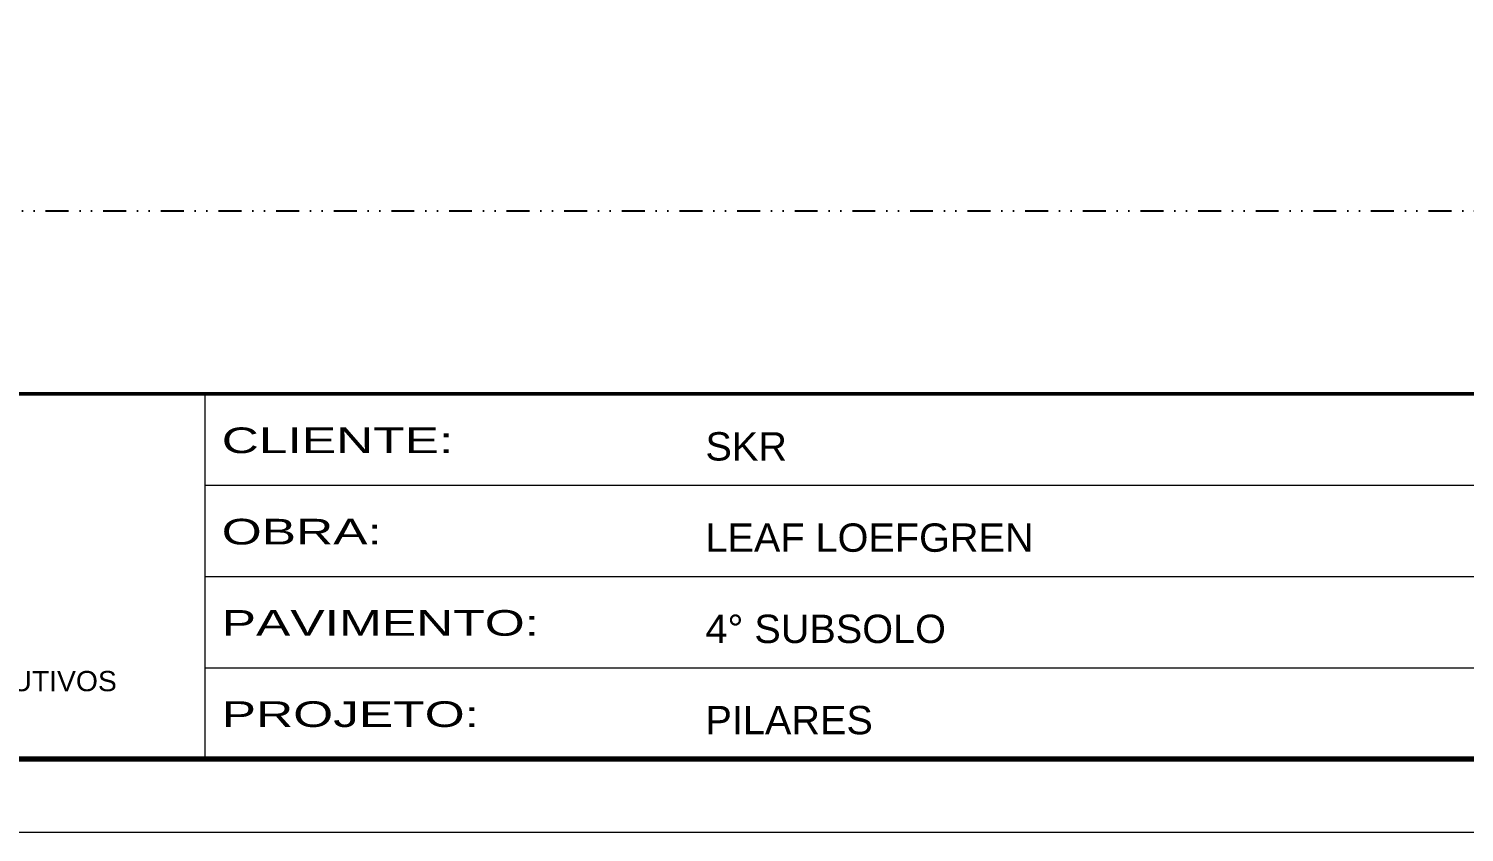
# Model space of a CAD drawing. Header units: millimetres. Extents: x 13777 to 27878, y -21631 to 6985.
# Drawn here: x 14743 to 15526, y 2489 to 2928 of the extents above; entities that cross this region are included whole.
import ezdxf

# ---------------------------------------------------------------- set-up
doc = ezdxf.new("R2010")
doc.units = ezdxf.units.MM
for name, pattern in [('CONTINUO', [0]), ('DASHED', [0.75, 0.5, -0.25]), ('DIVIDE2', [0.625, 0.25, -0.125, 0, -0.125, 0, -0.125])]:
    doc.linetypes.add(name, pattern=pattern)
doc.layers.add('Folhas', color=255, linetype='Continuous', lineweight=9)
doc.layers.add('SARRAFO DE PRESSAO', color=251, linetype='DASHED', lineweight=9)
doc.layers.add('Nível', color=160, linetype='Continuous')
doc.styles.add('ARIAL', font='arial.ttf')
doc.styles.add('Tecnologia', font='')
doc.styles.get('Tecnologia').set_extended_font_data('Forgotten Futurist')

# ---------------------------------------------------------------- blocks, each defined once
blk = doc.blocks.new('9999999999')
at = {"color": 30, "linetype": 'CONTINUO'}
for p, q in [((98564.56, 34230.21), (98564.56, 34429.45)), ((98564.56, 34379.64), (99583.98, 34379.64)), ((98564.56, 34329.83), (99487.98, 34329.83)), ((98564.56, 34280.02), (99487.98, 34280.02))]:
    blk.add_line(p, q, dxfattribs=at)
at = {"color": 30, "linetype": 'CONTINUO', "const_width": 2}
blk.add_lwpolyline([(99583.98, 34230.21), (99583.98, 34414.45, 0.414214), (99568.98, 34429.45), (98228.98, 34429.45, 0.414214), (98213.98, 34414.45), (98213.98, 34245.21, 0.414214), (98228.98, 34230.21), (99583.98, 34230.21)], format="xyb", dxfattribs=at)
at = {"layer": 'Folhas'}
blk.add_lwpolyline([(98138.98, 34190.21), (99623.98, 34190.21), (99623.98, 35240.21), (98138.98, 35240.21)], close=True, dxfattribs=at)
at = {"layer": 'Folhas', "color": 30, "const_width": 3}
blk.add_lwpolyline([(98213.98, 34230.21), (99583.98, 34230.21), (99583.98, 35200.21), (98213.98, 35200.21)], close=True, dxfattribs=at)
at = {"color": 7, "linetype": 'Continuous', "ltscale": 5, "style": 'ARIAL'}
for s, height, p in [('SKR', 15.483, (98837.68, 34393.13)), ('LEAF LOEFGREN', 15.4829, (98837.68, 34343.32)), ('4° SUBSOLO', 15.483, (98837.68, 34293.51)), ('NOVA SISTEMAS CONSTRUTIVOS', 11.0592, (98263.19, 34267.21)), ('PILARES', 15.483, (98837.68, 34243.7))]:
    blk.add_text(s, height=height, dxfattribs=at).set_placement(p)
at = {"layer": 'Folhas', "color": 7, "style": 'Tecnologia', "width": 1.5}
for s, p in [('CLIENTE:', (98573.65, 34397.17)), ('OBRA:', (98573.65, 34347.31)), ('PAVIMENTO:', (98573.65, 34297.5)), ('PROJETO:', (98573.65, 34247.69))]:
    blk.add_text(s, height=14, dxfattribs=at).set_placement(p)

msp = doc.modelspace()

# ---------------------------------------------------------------- linework, layer by layer
at = {"layer": 'Nível', "color": 4, "linetype": 'DIVIDE2', "ltscale": 50}
msp.add_line((13777.11, 2828.29), (21531.15, 2828.29), dxfattribs=at)

# ---------------------------------------------------------------- block references
at = {"layer": 'SARRAFO DE PRESSAO', "color": 6, "linetype": 'ByBlock'}
msp.add_blockref('9999999999', (-83725.51, -31701.2), dxfattribs=at)

doc.saveas('drawing.dxf')
